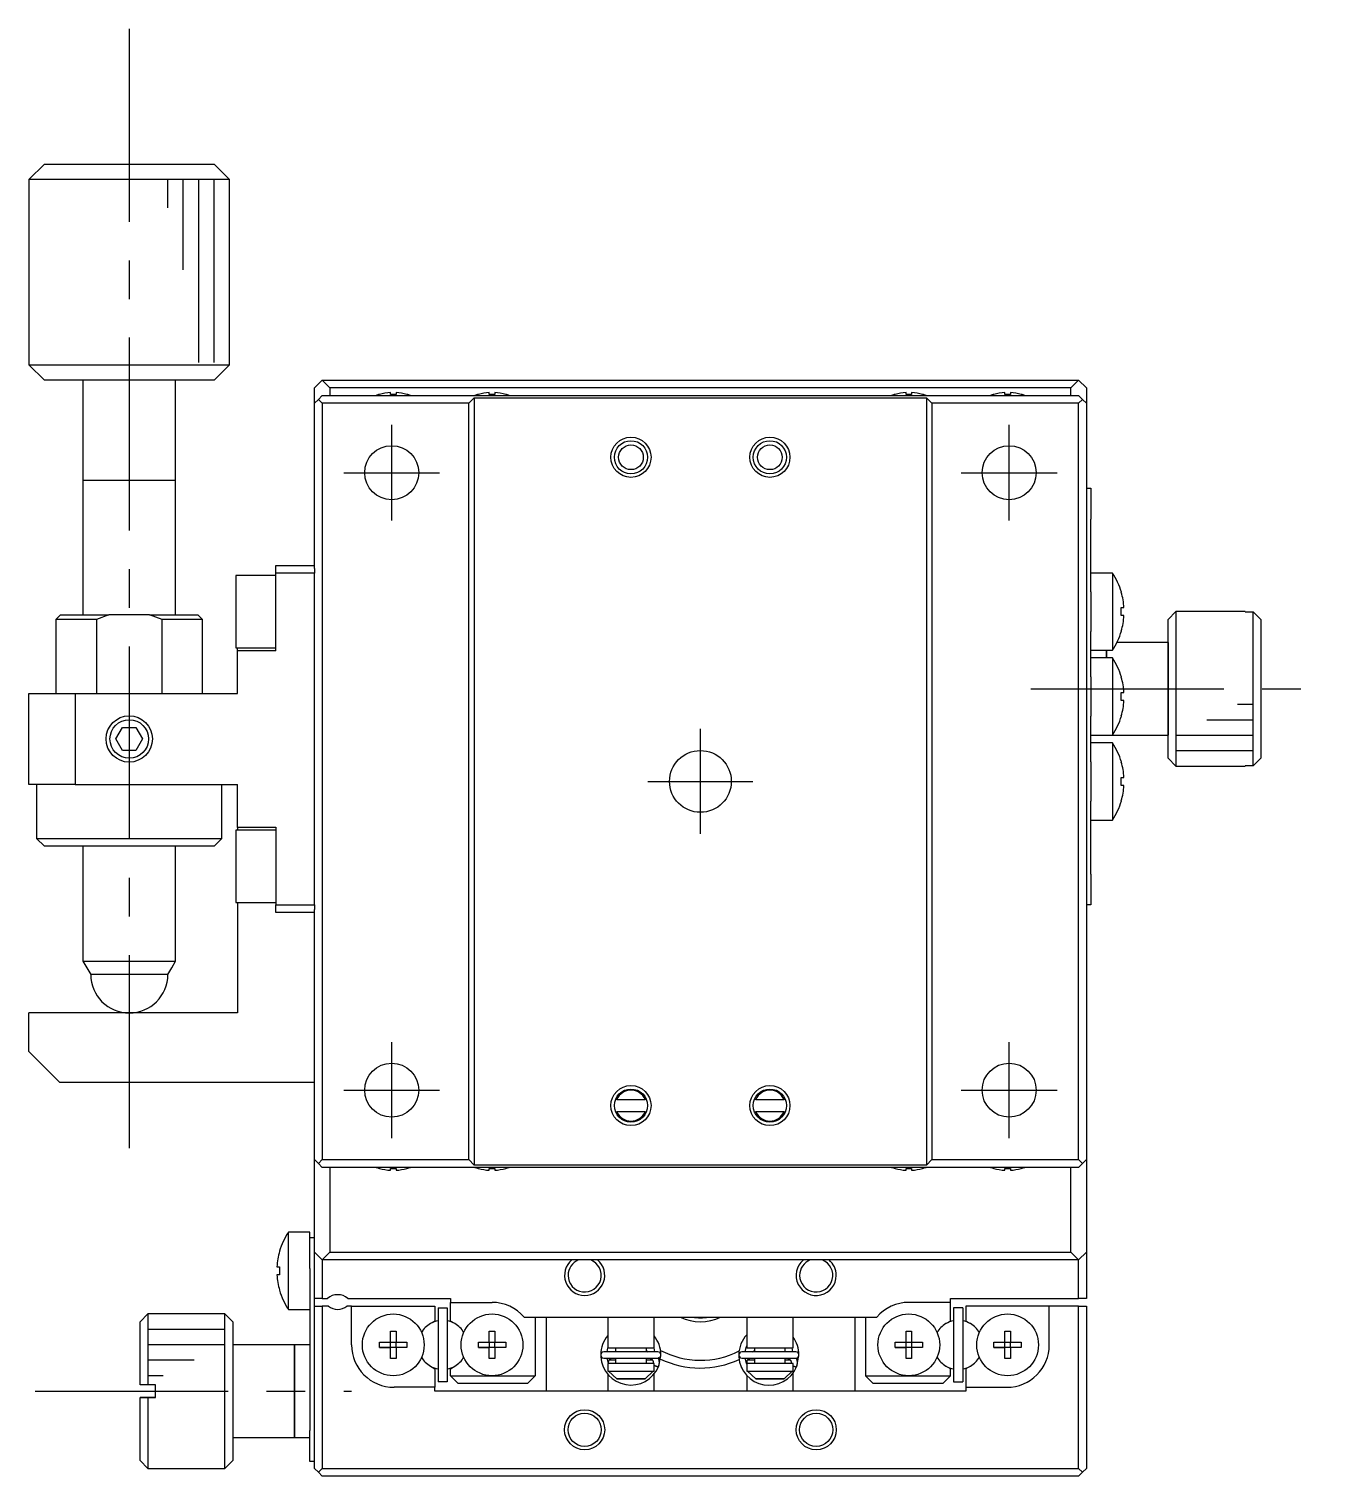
# Model space of a CAD drawing. Extents: x -300 to 278, y 128 to 594.
# Drawn here: x 193.9 to 277.8, y 325.3 to 419 of the extents above; entities that cross this region are included whole.
import ezdxf

# ---------------------------------------------------------------- set-up
doc = ezdxf.new("R2010")
doc.units = 0
doc.header["$LTSCALE"] = 10
doc.linetypes.add('CENTER', pattern=[2, 1.25, -0.25, 0.25, -0.25])
doc.layers.get('0').update_dxf_attribs({"linetype": 'CONTINUOUS'})
doc.layers.add('CENTER', color=1, linetype='CENTER')

msp = doc.modelspace()

# ---------------------------------------------------------------- linework, layer by layer
at = {"color": 7, "linetype": 'CONTINUOUS'}
for p, q in [((194.874906, 410.271178), (193.874906, 409.271178)), ((194.874906, 410.271178), (205.874906, 410.271178)), ((206.874906, 409.271178), (205.874906, 410.271178)), ((206.874906, 409.271178), (193.874906, 409.271178)), ((193.874906, 409.271178), (193.874906, 397.271178)), ((206.874906, 397.271178), (206.874906, 409.271178)), ((193.874906, 397.271178), (193.875172, 397.271178)), ((193.874906, 397.271178), (194.874906, 396.271178)), ((193.875172, 397.271178), (206.874906, 397.271178)), ((205.874906, 396.271178), (206.874906, 397.271178)), ((205.874906, 396.271178), (194.875131, 396.271178)), ((197.374906, 396.271178), (197.374906, 389.771178)), ((203.374906, 389.771178), (203.374906, 396.271178)), ((212.874906, 396.271178), (212.374906, 395.771178)), ((212.374906, 394.771178), (212.374906, 395.771178)), ((213.374906, 395.771178), (212.874906, 396.271178)), ((212.874906, 396.271178), (261.874906, 396.271178)), ((261.374906, 395.771178), (213.374906, 395.771178)), ((213.374906, 395.771178), (213.374906, 395.271178)), ((261.874906, 396.271178), (261.374906, 395.771178)), ((261.374906, 395.271178), (261.374906, 395.771178)), ((262.374906, 395.771178), (261.874906, 396.271178)), ((262.374906, 395.771178), (262.374906, 394.771178)), ((212.624906, 395.021178), (212.374906, 394.771178)), ((212.374906, 384.071178), (212.374906, 394.771178)), ((212.874906, 395.271178), (212.624906, 395.021178)), ((212.624906, 395.021178), (212.874906, 394.771178)), ((212.874906, 395.271178), (261.874906, 395.271178)), ((212.874906, 394.771178), (212.874906, 345.771178)), ((222.374906, 394.771178), (212.874906, 394.771178)), ((216.588544, 395.340699), (216.58629, 395.345322)), ((217.294906, 395.340699), (217.294906, 395.461037)), ((217.654906, 395.340699), (217.294906, 395.340699)), ((217.654906, 395.461037), (217.654906, 395.340699)), ((218.363522, 395.345322), (218.361267, 395.340699)), ((222.374906, 394.771178), (222.724906, 395.121178)), ((222.374906, 345.771178), (222.374906, 394.771178)), ((222.724906, 395.121178), (252.024906, 395.121178)), ((222.724906, 395.121178), (222.724906, 345.421178)), ((222.988544, 395.340699), (222.98629, 395.345322)), ((223.694906, 395.340699), (223.694906, 395.461037)), ((224.054906, 395.340699), (223.694906, 395.340699)), ((224.054906, 395.461037), (224.054906, 395.340699)), ((224.763522, 395.345322), (224.761267, 395.340699)), ((249.988544, 395.340699), (249.98629, 395.345322)), ((250.694906, 395.340699), (250.694906, 395.461037)), ((251.054906, 395.340699), (250.694906, 395.340699)), ((251.054906, 395.461037), (251.054906, 395.340699)), ((251.763522, 395.345322), (251.761267, 395.340699)), ((252.024906, 395.121178), (252.374906, 394.771178)), ((252.024906, 395.121178), (252.024906, 345.421178)), ((261.874906, 394.771178), (252.374906, 394.771178)), ((252.374906, 394.771178), (252.374906, 345.771178)), ((256.388544, 395.340699), (256.38629, 395.345322)), ((257.094906, 395.340699), (257.094906, 395.461037)), ((257.454906, 395.340699), (257.094906, 395.340699)), ((257.454906, 395.461037), (257.454906, 395.340699)), ((258.163522, 395.345322), (258.161267, 395.340699)), ((262.124906, 395.021178), (261.874906, 395.271178)), ((261.874906, 394.771178), (262.124906, 395.021178)), ((261.874906, 345.771178), (261.874906, 394.771178)), ((262.374906, 394.771178), (262.124906, 395.021178)), ((262.374906, 394.771178), (262.374906, 345.771178)), ((203.374911, 389.771178), (197.374901, 389.771178)), ((197.374906, 389.776178), (197.374906, 389.771178)), ((197.374906, 389.771178), (197.374906, 389.766178)), ((197.374906, 389.771178), (197.374906, 381.071197)), ((203.374906, 389.771178), (203.374906, 389.776178)), ((203.374906, 389.766178), (203.374906, 389.771178)), ((203.374906, 381.071197), (203.374906, 389.771178)), ((262.374906, 389.271178), (262.674906, 389.271178)), ((262.674906, 389.271178), (262.674906, 387.271178)), ((262.674906, 382.546913), (262.674906, 387.271178)), ((207.274906, 383.621178), (207.274906, 378.921178)), ((209.874906, 383.621178), (207.274906, 383.621178)), ((209.874906, 384.271178), (212.374906, 384.271178)), ((209.874906, 383.771178), (209.874906, 384.271178)), ((209.874906, 378.72365), (209.874906, 383.771178)), ((212.374906, 383.771178), (209.874906, 383.771178)), ((212.374906, 384.071178), (212.374906, 383.771178)), ((212.374906, 362.271178), (212.374906, 383.771178)), ((264.066563, 383.771178), (262.674906, 383.771178)), ((264.066563, 383.771178), (264.066563, 381.271178)), ((262.674906, 382.546913), (262.674906, 381.271178)), ((264.637486, 382.529767), (264.644342, 382.533111)), ((195.924906, 381.071178), (195.624906, 380.771178)), ((198.253585, 380.771178), (195.624906, 380.771178)), ((195.624906, 380.771178), (195.624906, 375.971178)), ((195.924906, 381.071178), (199.055815, 381.071178)), ((195.924906, 381.071178), (197.374906, 381.071178)), ((199.055815, 381.071178), (198.253585, 380.771178)), ((198.253585, 380.771178), (198.253585, 375.971178)), ((201.693996, 381.071178), (199.055815, 381.071178)), ((201.693996, 381.071178), (204.824906, 381.071178)), ((202.496226, 380.771178), (201.693996, 381.071178)), ((205.124906, 380.771178), (202.496226, 380.771178)), ((202.496226, 375.971178), (202.496226, 380.771178)), ((203.374906, 381.071178), (204.824906, 381.071178)), ((205.124906, 380.771178), (204.824906, 381.071178)), ((205.124906, 375.971178), (205.124906, 380.771178)), ((262.674906, 381.271178), (262.674906, 379.995443)), ((264.066563, 381.271178), (264.066563, 378.771178)), ((264.637486, 381.531178), (264.809858, 381.531178)), ((264.637486, 381.011178), (264.637486, 381.531178)), ((264.809858, 381.011178), (264.637486, 381.011178)), ((268.174906, 381.271178), (267.674906, 380.771178)), ((267.674906, 379.271178), (267.674906, 380.771178)), ((267.674906, 371.771178), (267.674906, 380.771178)), ((268.174906, 381.271178), (268.174906, 371.271178)), ((272.674906, 381.271178), (268.174906, 381.271178)), ((272.674906, 381.271178), (272.674906, 381.255152)), ((272.674906, 381.255152), (273.174906, 381.255152)), ((273.174906, 371.287203), (273.174906, 381.255152)), ((273.174906, 381.255152), (273.674906, 380.753365)), ((273.674906, 380.753365), (273.674906, 371.788991)), ((262.674906, 377.046913), (262.674906, 379.995443)), ((264.644342, 380.009245), (264.637486, 380.012588)), ((207.274906, 378.921178), (209.874906, 378.921178)), ((207.374906, 378.753022), (207.374906, 378.921178)), ((207.374906, 378.753022), (209.874906, 378.753022)), ((207.374906, 378.72365), (207.374906, 378.753022)), ((262.674906, 378.771178), (264.066563, 378.771178)), ((263.674906, 378.271178), (263.674906, 378.771178)), ((263.674906, 378.771178), (263.674906, 378.271178)), ((267.674906, 379.271178), (264.356035, 379.271178)), ((267.674906, 373.271178), (267.674906, 379.271178)), ((267.674906, 379.271178), (267.674906, 373.271178)), ((207.374906, 375.971178), (207.374906, 378.72365)), ((209.874906, 378.72365), (207.374906, 378.72365)), ((264.066563, 378.271178), (262.674906, 378.271178)), ((264.066563, 378.271178), (264.066563, 375.771178)), ((262.674906, 377.046913), (262.674906, 375.771178)), ((264.637487, 377.029767), (264.644342, 377.033111)), ((193.874906, 370.071178), (193.874906, 375.971178)), ((193.874906, 375.971178), (196.874906, 375.971178)), ((196.874906, 375.971178), (196.874906, 370.071178)), ((196.874906, 375.971178), (207.374906, 375.971178)), ((264.637487, 376.031178), (264.809858, 376.031178)), ((264.637487, 375.511178), (264.637487, 376.031178)), ((262.674906, 375.771178), (262.674906, 374.495443)), ((264.066563, 375.771178), (264.066563, 373.271178)), ((264.809858, 375.511178), (264.637487, 375.511178)), ((262.674906, 371.546913), (262.674906, 374.495443)), ((264.644342, 374.509245), (264.637487, 374.512588)), ((199.50888, 373.021178), (199.941893, 373.771178)), ((199.941893, 373.771178), (200.807918, 373.771178)), ((200.807918, 373.771178), (201.240931, 373.021178)), ((262.674906, 373.271178), (264.066563, 373.271178)), ((264.066563, 373.271178), (267.674906, 373.271178)), ((267.674906, 371.771178), (267.674906, 373.271178)), ((199.941893, 372.271178), (199.50888, 373.021178)), ((200.807918, 372.271178), (199.941893, 372.271178)), ((201.240931, 373.021178), (200.807918, 372.271178)), ((264.066563, 372.771178), (262.674906, 372.771178)), ((264.066563, 372.771178), (264.066563, 370.271178)), ((262.674906, 371.546913), (262.674906, 370.271178)), ((264.637487, 371.529767), (264.644342, 371.533111)), ((267.674906, 371.771178), (268.174906, 371.271178)), ((268.174906, 371.271178), (272.674906, 371.271178)), ((272.674906, 371.287203), (272.674906, 371.271178)), ((273.174906, 371.287203), (272.674906, 371.287203)), ((273.674906, 371.788991), (273.174906, 371.287203)), ((264.637487, 370.531178), (264.809858, 370.531178)), ((264.637487, 370.011178), (264.637487, 370.531178)), ((196.874906, 370.071178), (193.874906, 370.071178)), ((194.374906, 370.071178), (194.374906, 366.571178)), ((196.874906, 370.071178), (207.374906, 370.071178)), ((206.374906, 366.571178), (206.374906, 370.071178)), ((207.374906, 367.318706), (207.374906, 370.071178)), ((262.674906, 370.271178), (262.674906, 368.995443)), ((264.066563, 370.271178), (264.066563, 367.771178)), ((264.809858, 370.011178), (264.637487, 370.011178)), ((262.674906, 364.271178), (262.674906, 368.995443)), ((264.644342, 369.009245), (264.637487, 369.012588)), ((262.674906, 367.771178), (264.066563, 367.771178)), ((194.374906, 366.571178), (206.374906, 366.571178)), ((194.374906, 366.571178), (194.874906, 366.071178)), ((205.874906, 366.071178), (206.374906, 366.571178)), ((207.274906, 367.121178), (207.274906, 362.421178)), ((209.874906, 367.121178), (207.274906, 367.121178)), ((207.374906, 367.318706), (209.874906, 367.318706)), ((207.374906, 367.289333), (207.374906, 367.318706)), ((209.874906, 367.289333), (207.374906, 367.289333)), ((207.374906, 367.289333), (207.374906, 367.121178)), ((209.874906, 367.318706), (209.874906, 362.271178)), ((205.874906, 366.071178), (194.874906, 366.071178)), ((197.374906, 366.071158), (197.374906, 358.637203)), ((203.374906, 358.637203), (203.374906, 366.071158)), ((262.674906, 364.271178), (262.674906, 362.271178)), ((207.274906, 362.421178), (209.874906, 362.421178)), ((207.374906, 362.421178), (207.374906, 355.271178)), ((209.874906, 362.271178), (212.374906, 362.271178)), ((209.874906, 361.771178), (209.874906, 362.271178)), ((212.374906, 362.271178), (212.374906, 361.971178)), ((212.374906, 345.771178), (212.374906, 361.971178)), ((262.674906, 362.271178), (262.374906, 362.271178)), ((212.374906, 361.771178), (209.874906, 361.771178)), ((197.374906, 358.637203), (197.624906, 358.20419)), ((197.375029, 358.637203), (203.374906, 358.637203)), ((197.624906, 358.20419), (197.874906, 357.771178)), ((202.874906, 357.771178), (203.124906, 358.20419)), ((203.124906, 358.20419), (203.374906, 358.637203)), ((202.874906, 357.771178), (197.875008, 357.771178)), ((207.374906, 355.271178), (193.874906, 355.271178)), ((193.874906, 352.771178), (193.874906, 355.271178)), ((193.874906, 352.771178), (195.874906, 350.771178)), ((212.374906, 350.771178), (195.874906, 350.771178)), ((231.958391, 349.671178), (231.876517, 349.671178)), ((231.876517, 348.871178), (231.958391, 348.871178)), ((231.958391, 349.671178), (233.791421, 349.671178)), ((233.791421, 348.871178), (231.958391, 348.871178)), ((233.873295, 349.671178), (233.791421, 349.671178)), ((233.791421, 348.871178), (233.873295, 348.871178)), ((240.958391, 349.671178), (240.876517, 349.671178)), ((240.876517, 348.871178), (240.958391, 348.871178)), ((240.958391, 349.671178), (242.791421, 349.671178)), ((242.791421, 348.871178), (240.958391, 348.871178)), ((242.873295, 349.671178), (242.791421, 349.671178)), ((242.791421, 348.871178), (242.873295, 348.871178)), ((212.374906, 339.771178), (212.374906, 345.771178)), ((212.374906, 345.771178), (212.624906, 345.521178)), ((212.874906, 345.771178), (212.624906, 345.521178)), ((212.624906, 345.521178), (212.874906, 345.271178)), ((212.874906, 345.771178), (222.374906, 345.771178)), ((261.874906, 345.271178), (212.874906, 345.271178)), ((213.374906, 345.271178), (213.374906, 339.771178)), ((216.58629, 345.197034), (216.588544, 345.201656)), ((217.294906, 345.201656), (217.654906, 345.201656)), ((217.294906, 345.081319), (217.294906, 345.201656)), ((217.654906, 345.201656), (217.654906, 345.081319)), ((218.361267, 345.201656), (218.363522, 345.197034)), ((222.724906, 345.421178), (222.374906, 345.771178)), ((252.024906, 345.421178), (222.724906, 345.421178)), ((222.98629, 345.197034), (222.988544, 345.201656)), ((223.694906, 345.201656), (224.054906, 345.201656)), ((223.694906, 345.081319), (223.694906, 345.201656)), ((224.054906, 345.201656), (224.054906, 345.081319)), ((224.761267, 345.201656), (224.763522, 345.197034)), ((249.98629, 345.197034), (249.988544, 345.201656)), ((250.694906, 345.201656), (251.054906, 345.201656)), ((250.694906, 345.081319), (250.694906, 345.201656)), ((251.054906, 345.201656), (251.054906, 345.081319)), ((251.761267, 345.201656), (251.763522, 345.197034)), ((252.374906, 345.771178), (252.024906, 345.421178)), ((252.374906, 345.771178), (261.874906, 345.771178)), ((256.38629, 345.197034), (256.388544, 345.201656)), ((257.094906, 345.201656), (257.454906, 345.201656)), ((257.094906, 345.081319), (257.094906, 345.201656)), ((257.454906, 345.201656), (257.454906, 345.081319)), ((258.161267, 345.201656), (258.163522, 345.197034)), ((261.374906, 339.771178), (261.374906, 345.271178)), ((262.124906, 345.521178), (261.874906, 345.771178)), ((261.874906, 345.271178), (262.124906, 345.521178)), ((262.124906, 345.521178), (262.374906, 345.771178)), ((262.374906, 345.771178), (262.374906, 339.771178)), ((210.683248, 336.071178), (210.683248, 341.071178)), ((212.074906, 341.071178), (210.683248, 341.071178)), ((212.074906, 340.721178), (212.074906, 341.071178)), ((212.074906, 340.721178), (212.374906, 340.721178)), ((212.074906, 338.721178), (212.074906, 340.721178)), ((210.10547, 339.833111), (210.112325, 339.829767)), ((212.374906, 336.771178), (212.374906, 339.771178)), ((212.374906, 339.771178), (212.874906, 339.271178)), ((212.874906, 339.271178), (213.374906, 339.771178)), ((213.374906, 339.771178), (261.374906, 339.771178)), ((261.374906, 339.771178), (261.874906, 339.271178)), ((261.874906, 339.271178), (262.374906, 339.771178)), ((262.374906, 339.771178), (262.374906, 336.771178)), ((209.939953, 338.831178), (210.112325, 338.831178)), ((210.112325, 338.831178), (210.112325, 338.311178)), ((212.074906, 338.721178), (212.074906, 328.221178)), ((212.874906, 339.271178), (212.874906, 336.771178)), ((261.874906, 339.271178), (212.874906, 339.271178)), ((261.874906, 336.771178), (261.874906, 339.271178)), ((210.112325, 338.311178), (209.939953, 338.311178)), ((210.112325, 337.312588), (210.10547, 337.309245)), ((212.374906, 336.271178), (212.374906, 336.771178)), ((212.874906, 336.771178), (212.374906, 336.771178)), ((212.874906, 336.771178), (213.213468, 336.771178)), ((214.536344, 336.771178), (221.174906, 336.771178)), ((221.174906, 336.771178), (221.174906, 336.521178)), ((253.574906, 336.521178), (253.574906, 336.771178)), ((253.574906, 336.771178), (261.874906, 336.771178)), ((262.374906, 336.771178), (261.874906, 336.771178)), ((201.574906, 335.771178), (201.074906, 335.271178)), ((201.574906, 335.771178), (201.574906, 331.171178)), ((206.574906, 335.771178), (201.574906, 335.771178)), ((206.574906, 325.771178), (206.574906, 335.771178)), ((207.074906, 335.271178), (206.574906, 335.771178)), ((210.683248, 336.071178), (212.074906, 336.071178)), ((212.374906, 325.771178), (212.374906, 336.271178)), ((212.374906, 336.271178), (212.874906, 336.271178)), ((212.874906, 336.271178), (212.874906, 325.771178)), ((213.274906, 336.271178), (212.874906, 336.271178)), ((214.774906, 336.271178), (214.474906, 336.271178)), ((214.774906, 333.771178), (214.774906, 336.271178)), ((214.774906, 336.271178), (220.174906, 336.271178)), ((220.174906, 336.271178), (220.174906, 335.31559)), ((220.374906, 336.171178), (220.374906, 331.371178)), ((220.374906, 336.171178), (220.974906, 336.171178)), ((220.974906, 336.171178), (220.974906, 331.371178)), ((221.174906, 336.521178), (223.874906, 336.521178)), ((221.174906, 335.31559), (221.174906, 336.521178)), ((253.574906, 336.521178), (250.874906, 336.521178)), ((253.574906, 335.31559), (253.574906, 336.521178)), ((253.774906, 336.171178), (253.774906, 331.371178)), ((254.374906, 336.171178), (253.774906, 336.171178)), ((254.374906, 336.171178), (254.374906, 331.371178)), ((254.574906, 336.271178), (254.574906, 335.31559)), ((259.974906, 336.271178), (254.574906, 336.271178)), ((259.974906, 333.771178), (259.974906, 336.271178)), ((261.874906, 336.271178), (259.974906, 336.271178)), ((261.874906, 325.771178), (261.874906, 336.271178)), ((261.874906, 336.271178), (262.374906, 336.271178)), ((262.374906, 336.271178), (262.374906, 325.771178)), ((201.074906, 331.171178), (201.074906, 335.271178)), ((207.074906, 335.271178), (207.074906, 326.271178)), ((220.174906, 335.31559), (219.881156, 335.145993)), ((221.468656, 335.145993), (221.174906, 335.31559)), ((225.953968, 335.571178), (248.795844, 335.571178)), ((226.674906, 335.571178), (226.674906, 331.771178)), ((227.374904, 335.571178), (227.374904, 330.771178)), ((231.374906, 335.571178), (231.374906, 333.571178)), ((234.374906, 333.571178), (234.374906, 335.571178)), ((240.374906, 335.571178), (240.374906, 333.571178)), ((243.374906, 333.571178), (243.374906, 335.571178)), ((247.374906, 335.571178), (247.374906, 330.771178)), ((248.074906, 335.571178), (248.074906, 331.771178)), ((253.281156, 335.145993), (253.574906, 335.31559)), ((254.574906, 335.31559), (254.868656, 335.145993)), ((211.074906, 333.771178), (207.074906, 333.771178)), ((211.074906, 333.771178), (211.074906, 327.771178)), ((211.074906, 327.771178), (211.074906, 333.771178)), ((212.074906, 333.771178), (211.074906, 333.771178)), ((216.588544, 333.951178), (217.294906, 333.951178)), ((216.588544, 333.591178), (216.588544, 333.951178)), ((217.294906, 334.657539), (217.654906, 334.657539)), ((217.294906, 333.951178), (217.294906, 334.657539)), ((217.305278, 333.940806), (217.294906, 333.951178)), ((217.305278, 333.940806), (217.644534, 333.940806)), ((217.305278, 333.60155), (217.305278, 333.940806)), ((217.644534, 333.940806), (217.654906, 333.951178)), ((217.644534, 333.940806), (217.644534, 333.60155)), ((217.654906, 334.657539), (217.654906, 333.951178)), ((217.654906, 333.951178), (218.361267, 333.951178)), ((218.361267, 333.951178), (218.361267, 333.591178)), ((222.988544, 333.951178), (223.694906, 333.951178)), ((222.988544, 333.591178), (222.988544, 333.951178)), ((223.694906, 334.657539), (224.054906, 334.657539)), ((223.694906, 333.951178), (223.694906, 334.657539)), ((223.705278, 333.940806), (223.694906, 333.951178)), ((223.705278, 333.940806), (224.044534, 333.940806)), ((223.705278, 333.60155), (223.705278, 333.940806)), ((224.044534, 333.940806), (224.054906, 333.951178)), ((224.044534, 333.940806), (224.044534, 333.60155)), ((224.054906, 334.657539), (224.054906, 333.951178)), ((224.054906, 333.951178), (224.761267, 333.951178)), ((224.761267, 333.951178), (224.761267, 333.591178)), ((249.988544, 333.951178), (250.694906, 333.951178)), ((249.988544, 333.591178), (249.988544, 333.951178)), ((250.694906, 334.657539), (251.054906, 334.657539)), ((250.694906, 333.951178), (250.694906, 334.657539)), ((250.705278, 333.940806), (250.694906, 333.951178)), ((250.705278, 333.940806), (251.044534, 333.940806)), ((250.705278, 333.60155), (250.705278, 333.940806)), ((251.044534, 333.940806), (251.054906, 333.951178)), ((251.044534, 333.940806), (251.044534, 333.60155)), ((251.054906, 334.657539), (251.054906, 333.951178)), ((251.054906, 333.951178), (251.761267, 333.951178)), ((251.761267, 333.951178), (251.761267, 333.591178)), ((256.388544, 333.951178), (257.094906, 333.951178)), ((256.388544, 333.591178), (256.388544, 333.951178)), ((257.094906, 334.657539), (257.454906, 334.657539)), ((257.094906, 333.951178), (257.094906, 334.657539)), ((257.105278, 333.940806), (257.094906, 333.951178)), ((257.105278, 333.940806), (257.444534, 333.940806)), ((257.105278, 333.60155), (257.105278, 333.940806)), ((257.444534, 333.940806), (257.454906, 333.951178)), ((257.444534, 333.940806), (257.444534, 333.60155)), ((257.454906, 334.657539), (257.454906, 333.951178)), ((257.454906, 333.951178), (258.161267, 333.951178)), ((258.161267, 333.951178), (258.161267, 333.591178)), ((217.294906, 333.591178), (216.588544, 333.591178)), ((216.588544, 333.591178), (217.294906, 333.591178)), ((217.305278, 333.60155), (217.294906, 333.591178)), ((217.294906, 332.884816), (217.294906, 333.591178)), ((217.654906, 332.884816), (217.294906, 332.884816)), ((217.644534, 333.60155), (217.305278, 333.60155)), ((217.644534, 333.60155), (217.654906, 333.591178)), ((217.654906, 333.591178), (217.654906, 332.884816)), ((218.361267, 333.591178), (217.654906, 333.591178)), ((218.361267, 333.591178), (217.654906, 333.591178)), ((223.694906, 333.591178), (222.988544, 333.591178)), ((222.988544, 333.591178), (223.694906, 333.591178)), ((223.705278, 333.60155), (223.694906, 333.591178)), ((223.694906, 332.884816), (223.694906, 333.591178)), ((224.054906, 332.884816), (223.694906, 332.884816)), ((224.044534, 333.60155), (223.705278, 333.60155)), ((224.044534, 333.60155), (224.054906, 333.591178)), ((224.054906, 333.591178), (224.054906, 332.884816)), ((224.761267, 333.591178), (224.054906, 333.591178)), ((224.761267, 333.591178), (224.054906, 333.591178)), ((230.918086, 333.097088), (230.921713, 332.996464)), ((234.616859, 333.319027), (231.116859, 333.319027)), ((231.116859, 332.919027), (234.616859, 332.919027)), ((231.416306, 332.570998), (231.32886, 332.919026)), ((231.329178, 333.31903), (231.383484, 333.571291)), ((231.374906, 333.571178), (234.374906, 333.571178)), ((231.374906, 333.571178), (231.874906, 333.571178)), ((231.480962, 332.804123), (231.490403, 332.815552)), ((231.490403, 332.815552), (231.500401, 332.826494)), ((231.500401, 332.826494), (231.510928, 332.836922)), ((231.510928, 332.836922), (231.521957, 332.846812)), ((231.521957, 332.846812), (231.533459, 332.856141)), ((231.533459, 332.856141), (231.545406, 332.864889)), ((231.545406, 332.864889), (231.557765, 332.873036)), ((231.557765, 332.873036), (231.570508, 332.880564)), ((231.570508, 332.880564), (231.583601, 332.887456)), ((231.583601, 332.887456), (231.597013, 332.893698)), ((231.597013, 332.893698), (231.610711, 332.899277)), ((231.610711, 332.899277), (231.624661, 332.90418)), ((231.624661, 332.90418), (231.638831, 332.908398)), ((231.638831, 332.908398), (231.653186, 332.911921)), ((231.653186, 332.911921), (231.667693, 332.914743)), ((231.667693, 332.914743), (231.682318, 332.916858)), ((231.682318, 332.916858), (231.697025, 332.918261)), ((231.697025, 332.918261), (231.71178, 332.918951)), ((231.71178, 332.918951), (231.71847, 332.919027)), ((231.874906, 333.571178), (233.874906, 333.571178)), ((231.874906, 333.571178), (233.874906, 333.571178)), ((231.874906, 333.571178), (231.874906, 333.319027)), ((231.874906, 332.919027), (231.874906, 332.571178)), ((233.874906, 333.571178), (234.374906, 333.571178)), ((233.874906, 333.319027), (233.874906, 333.571178)), ((233.874906, 332.571178), (233.874906, 332.919027)), ((234.015248, 332.919027), (234.029238, 332.918699)), ((234.029238, 332.918699), (234.043969, 332.917657)), ((234.043969, 332.917657), (234.058631, 332.915903)), ((234.058631, 332.915903), (234.073189, 332.913441)), ((234.073189, 332.913441), (234.087609, 332.910277)), ((234.087609, 332.910277), (234.101858, 332.906417)), ((234.101858, 332.906417), (234.115901, 332.90187)), ((234.115901, 332.90187), (234.129705, 332.896647)), ((234.129705, 332.896647), (234.143239, 332.890757)), ((234.143239, 332.890757), (234.156469, 332.884215)), ((234.156469, 332.884215), (234.169363, 332.877034)), ((234.169363, 332.877034), (234.181891, 332.869231)), ((234.181891, 332.869231), (234.194022, 332.860821)), ((234.194022, 332.860821), (234.205726, 332.851825)), ((234.205726, 332.851825), (234.216974, 332.842261)), ((234.216974, 332.842261), (234.227737, 332.832152)), ((234.227737, 332.832152), (234.237988, 332.821519)), ((234.237988, 332.821519), (234.2477, 332.810389)), ((234.350092, 333.571312), (234.404841, 333.319054)), ((234.648698, 332.919709), (234.647861, 332.921467)), ((234.662714, 332.888119), (234.648698, 332.919709)), ((234.675134, 332.855882), (234.662714, 332.888119)), ((234.685926, 332.823076), (234.675134, 332.855882)), ((234.67994, 332.404009), (234.81554, 333.091704)), ((234.695064, 332.789783), (234.685926, 332.823076)), ((239.860043, 333.086349), (239.86367, 332.985724)), ((243.558817, 333.308288), (240.058817, 333.308288)), ((240.058817, 332.908288), (243.558817, 332.908288)), ((240.35602, 332.566232), (240.270818, 332.908286)), ((240.271136, 333.308291), (240.339369, 333.604114)), ((240.339369, 333.604114), (240.374771, 333.698999)), ((240.374906, 333.571178), (243.374906, 333.571178)), ((240.374906, 333.571178), (240.874906, 333.571178)), ((240.432361, 332.804813), (240.442358, 332.815755)), ((240.442358, 332.815755), (240.452885, 332.826183)), ((240.452885, 332.826183), (240.463914, 332.836073)), ((240.463914, 332.836073), (240.475417, 332.845402)), ((240.475417, 332.845402), (240.487363, 332.85415)), ((240.487363, 332.85415), (240.499723, 332.862297)), ((240.499723, 332.862297), (240.512465, 332.869825)), ((240.512465, 332.869825), (240.525558, 332.876717)), ((240.525558, 332.876717), (240.53897, 332.882959)), ((240.53897, 332.882959), (240.552668, 332.888538)), ((240.552668, 332.888538), (240.566619, 332.893441)), ((240.566619, 332.893441), (240.580788, 332.897659)), ((240.580788, 332.897659), (240.595144, 332.901182)), ((240.595144, 332.901182), (240.609651, 332.904004)), ((240.609651, 332.904004), (240.624275, 332.906119)), ((240.624275, 332.906119), (240.638982, 332.907522)), ((240.638982, 332.907522), (240.653738, 332.908211)), ((240.653738, 332.908211), (240.660428, 332.908288)), ((240.874906, 333.571178), (242.874906, 333.571178)), ((240.874906, 333.571178), (242.874906, 333.571178)), ((240.874906, 333.571178), (240.874906, 333.308288)), ((240.874906, 332.908288), (240.874906, 332.571178)), ((242.874906, 333.571178), (243.374906, 333.571178)), ((242.874906, 333.308288), (242.874906, 333.571178)), ((242.874906, 332.571178), (242.874906, 332.908288)), ((242.957206, 332.908288), (242.971195, 332.90796)), ((242.971195, 332.90796), (242.985926, 332.906918)), ((242.985926, 332.906918), (243.000588, 332.905164)), ((243.000588, 332.905164), (243.015147, 332.902702)), ((243.015147, 332.902702), (243.029567, 332.899538)), ((243.029567, 332.899538), (243.043815, 332.895678)), ((243.043815, 332.895678), (243.057858, 332.891131)), ((243.057858, 332.891131), (243.071663, 332.885908)), ((243.071663, 332.885908), (243.085196, 332.880018)), ((243.085196, 332.880018), (243.098426, 332.873476)), ((243.098426, 332.873476), (243.111321, 332.866295)), ((243.111321, 332.866295), (243.123849, 332.858492)), ((243.123849, 332.858492), (243.13598, 332.850082)), ((243.13598, 332.850082), (243.147684, 332.841085)), ((243.147684, 332.841085), (243.158931, 332.831522)), ((243.158931, 332.831522), (243.169694, 332.821412)), ((243.169694, 332.821412), (243.179945, 332.81078)), ((243.288719, 333.57133), (243.346798, 333.308315)), ((243.590655, 332.90897), (243.589819, 332.910728)), ((243.604672, 332.87738), (243.590655, 332.90897)), ((243.617091, 332.845143), (243.604672, 332.87738)), ((243.627883, 332.812337), (243.617091, 332.845143)), ((243.621898, 332.39327), (243.757497, 333.080964)), ((250.694906, 333.591178), (249.988544, 333.591178)), ((249.988544, 333.591178), (250.694906, 333.591178)), ((250.705278, 333.60155), (250.694906, 333.591178)), ((250.694906, 332.884816), (250.694906, 333.591178)), ((251.054906, 332.884816), (250.694906, 332.884816)), ((251.044534, 333.60155), (250.705278, 333.60155)), ((251.044534, 333.60155), (251.054906, 333.591178)), ((251.054906, 333.591178), (251.054906, 332.884816)), ((251.761267, 333.591178), (251.054906, 333.591178)), ((251.761267, 333.591178), (251.054906, 333.591178)), ((257.094906, 333.591178), (256.388544, 333.591178)), ((256.388544, 333.591178), (257.094906, 333.591178)), ((257.105278, 333.60155), (257.094906, 333.591178)), ((257.094906, 332.884816), (257.094906, 333.591178)), ((257.454906, 332.884816), (257.094906, 332.884816)), ((257.444534, 333.60155), (257.105278, 333.60155)), ((257.444534, 333.60155), (257.454906, 333.591178)), ((257.454906, 333.591178), (257.454906, 332.884816)), ((258.161267, 333.591178), (257.454906, 333.591178)), ((258.161267, 333.591178), (257.454906, 333.591178)), ((219.881156, 332.396362), (220.174906, 332.226766)), ((220.174906, 332.226766), (220.174906, 331.021178)), ((221.174906, 332.226766), (221.468656, 332.396362)), ((221.174906, 331.771178), (221.174906, 332.226766)), ((231.054016, 332.40468), (231.074043, 332.352013)), ((231.074894, 332.352454), (231.098481, 332.299543)), ((231.078251, 332.346611), (231.078817, 332.34335)), ((234.374906, 332.571178), (231.374906, 332.571178)), ((231.374906, 332.571178), (231.374906, 332.071178)), ((231.374906, 332.071178), (231.429223, 332.071178)), ((231.418377, 332.625303), (231.41884, 332.640137)), ((231.418672, 332.610468), (231.418377, 332.625303)), ((231.419725, 332.59567), (231.418672, 332.610468)), ((231.41884, 332.640137), (231.420061, 332.654929)), ((231.421531, 332.580949), (231.419725, 332.59567)), ((231.420061, 332.654929), (231.422036, 332.669641)), ((231.423157, 332.571164), (231.421531, 332.580949)), ((231.422036, 332.669641), (231.42476, 332.684234)), ((231.42476, 332.684234), (231.428224, 332.698669)), ((231.428224, 332.698669), (231.432418, 332.712909)), ((231.429223, 332.071178), (234.320589, 332.071178)), ((231.958391, 331.571178), (231.429223, 332.071178)), ((231.432418, 332.712909), (231.437331, 332.726916)), ((231.437331, 332.726916), (231.442947, 332.740654)), ((231.442947, 332.740654), (231.449251, 332.754088)), ((231.449251, 332.754088), (231.456226, 332.767184)), ((231.456226, 332.767184), (231.46385, 332.779909)), ((231.874906, 332.771178), (231.458156, 332.771178)), ((231.46385, 332.779909), (231.472103, 332.792232)), ((231.472103, 332.792232), (231.480962, 332.804123)), ((234.320589, 332.071178), (233.791421, 331.571178)), ((234.275125, 332.771178), (233.874906, 332.771178)), ((234.2477, 332.810389), (234.256847, 332.798786)), ((234.256847, 332.798786), (234.265407, 332.786737)), ((234.265407, 332.786737), (234.273354, 332.774271)), ((234.273354, 332.774271), (234.280669, 332.761417)), ((234.280669, 332.761417), (234.287329, 332.748208)), ((234.287329, 332.748208), (234.293316, 332.734674)), ((234.293316, 332.734674), (234.298613, 332.720851)), ((234.298613, 332.720851), (234.303205, 332.706771)), ((234.303205, 332.706771), (234.307077, 332.692472)), ((234.307077, 332.692472), (234.310219, 332.67799)), ((234.310219, 332.67799), (234.312619, 332.663361)), ((234.311187, 332.574692), (234.310562, 332.571165)), ((234.313316, 332.589382), (234.311187, 332.574692)), ((234.312619, 332.663361), (234.314271, 332.648625)), ((234.314691, 332.604159), (234.313316, 332.589382)), ((234.314271, 332.648625), (234.315168, 332.63382)), ((234.315309, 332.618985), (234.314691, 332.604159)), ((234.315168, 332.63382), (234.315309, 332.618985)), ((234.320589, 332.071178), (234.374906, 332.071178)), ((234.42658, 332.412819), (234.374896, 332.438255)), ((234.374906, 332.071178), (234.374906, 332.571178)), ((234.374906, 332.449347), (234.387315, 332.443006)), ((234.374906, 330.771178), (234.374906, 331.884518)), ((234.387315, 332.443006), (234.40027, 332.436589)), ((234.40027, 332.436589), (234.413692, 332.430136)), ((234.413692, 332.430136), (234.427497, 332.423686)), ((234.654868, 332.343141), (234.42658, 332.412819)), ((234.427497, 332.423686), (234.441599, 332.417279)), ((234.441599, 332.417279), (234.455913, 332.410954)), ((234.455913, 332.410954), (234.47035, 332.404751)), ((234.47035, 332.404751), (234.48482, 332.398708)), ((234.48482, 332.398708), (234.499234, 332.392862)), ((234.499234, 332.392862), (234.513504, 332.387249)), ((234.513504, 332.387249), (234.527541, 332.381904)), ((234.527541, 332.381904), (234.541258, 332.37686)), ((234.541258, 332.37686), (234.554571, 332.372148)), ((234.554571, 332.372148), (234.567398, 332.367798)), ((234.567398, 332.367798), (234.579659, 332.363835)), ((234.579659, 332.363835), (234.591278, 332.360285)), ((234.591278, 332.360285), (234.602185, 332.357169)), ((234.602185, 332.357169), (234.612312, 332.354507)), ((234.612312, 332.354507), (234.621595, 332.352315)), ((234.621595, 332.352315), (234.629979, 332.350607)), ((234.629979, 332.350607), (234.63741, 332.349393)), ((234.63741, 332.349393), (234.643844, 332.34868)), ((234.643844, 332.34868), (234.64924, 332.348473)), ((234.64924, 332.348473), (234.653566, 332.348774)), ((234.653566, 332.348774), (234.655781, 332.349238)), ((234.655781, 332.349238), (234.659675, 332.352013)), ((234.659675, 332.352013), (234.671829, 332.382404)), ((234.671829, 332.382404), (234.683083, 332.415065)), ((234.683083, 332.415065), (234.692688, 332.448237)), ((234.692688, 332.448237), (234.700622, 332.481839)), ((234.702528, 332.756082), (234.695064, 332.789783)), ((234.700622, 332.481839), (234.706866, 332.515786)), ((234.708298, 332.722058), (234.702528, 332.756082)), ((234.706866, 332.515786), (234.711405, 332.549997)), ((234.712361, 332.687792), (234.708298, 332.722058)), ((234.711405, 332.549997), (234.714228, 332.584387)), ((234.714707, 332.653369), (234.712361, 332.687792)), ((234.714228, 332.584387), (234.71533, 332.618872)), ((234.71533, 332.618872), (234.714707, 332.653369)), ((239.995974, 332.393941), (240.016001, 332.341274)), ((240.016852, 332.341715), (240.040438, 332.288804)), ((240.020209, 332.335872), (240.020774, 332.332611)), ((240.374792, 332.518352), (240.35602, 332.566232)), ((240.360334, 332.614564), (240.360798, 332.629398)), ((240.360629, 332.599729), (240.360334, 332.614564)), ((240.361682, 332.584931), (240.360629, 332.599729)), ((240.360798, 332.629398), (240.362019, 332.64419)), ((240.363382, 332.570932), (240.361682, 332.584931)), ((240.362019, 332.64419), (240.363994, 332.658902)), ((240.374827, 332.522302), (240.363382, 332.570932)), ((240.363994, 332.658902), (240.366717, 332.673495)), ((240.366717, 332.673495), (240.370181, 332.68793)), ((240.370181, 332.68793), (240.374375, 332.70217)), ((240.374375, 332.70217), (240.379288, 332.716176)), ((240.374906, 332.703682), (240.374906, 332.571178)), ((243.374906, 332.571178), (240.374906, 332.571178)), ((240.374906, 332.571178), (240.374906, 332.071178)), ((240.374906, 332.071178), (240.429223, 332.071178)), ((240.379288, 332.716176), (240.384905, 332.729914)), ((240.384905, 332.729914), (240.391209, 332.743348)), ((240.391209, 332.743348), (240.398183, 332.756444)), ((240.398183, 332.756444), (240.405807, 332.76917)), ((240.405807, 332.76917), (240.414061, 332.781493)), ((240.874906, 332.771178), (240.40708, 332.771178)), ((240.414061, 332.781493), (240.42292, 332.793383)), ((240.42292, 332.793383), (240.432361, 332.804813)), ((240.429223, 332.071178), (243.320589, 332.071178)), ((240.958391, 331.571178), (240.429223, 332.071178)), ((243.320589, 332.071178), (242.791421, 331.571178)), ((243.210483, 332.771178), (242.874906, 332.771178)), ((243.179945, 332.81078), (243.189657, 332.79965)), ((243.189657, 332.79965), (243.198805, 332.788046)), ((243.198805, 332.788046), (243.207364, 332.775997)), ((243.207364, 332.775997), (243.215312, 332.763531)), ((243.215312, 332.763531), (243.222626, 332.750678)), ((243.222626, 332.750678), (243.229286, 332.737468)), ((243.229286, 332.737468), (243.235274, 332.723935)), ((243.235274, 332.723935), (243.240571, 332.710111)), ((243.240571, 332.710111), (243.245163, 332.696032)), ((243.245163, 332.696032), (243.249035, 332.681733)), ((243.249035, 332.681733), (243.252176, 332.667251)), ((243.252176, 332.667251), (243.254576, 332.652622)), ((243.255273, 332.578643), (243.254286, 332.571165)), ((243.254576, 332.652622), (243.256228, 332.637886)), ((243.256648, 332.59342), (243.255273, 332.578643)), ((243.256228, 332.637886), (243.257126, 332.623081)), ((243.257266, 332.608246), (243.256648, 332.59342)), ((243.257126, 332.623081), (243.257266, 332.608246)), ((243.320589, 332.071178), (243.374906, 332.071178)), ((243.596822, 332.332403), (243.374903, 332.399186)), ((243.374906, 332.071178), (243.374906, 332.571178)), ((243.374906, 332.410449), (243.388846, 332.404182)), ((243.374906, 331.949472), (243.374906, 331.94976)), ((243.374906, 331.948358), (243.374906, 331.948569)), ((243.374906, 330.771178), (243.374906, 331.948314)), ((243.388846, 332.404182), (243.402958, 332.398009)), ((243.402958, 332.398009), (243.417158, 332.391966)), ((243.417158, 332.391966), (243.431362, 332.38609)), ((243.431362, 332.38609), (243.445485, 332.380415)), ((243.445485, 332.380415), (243.459442, 332.374976)), ((243.459442, 332.374976), (243.473151, 332.369804)), ((243.473151, 332.369804), (243.48653, 332.36493)), ((243.48653, 332.36493), (243.4995, 332.360384)), ((243.4995, 332.360384), (243.511982, 332.356192)), ((243.511982, 332.356192), (243.523904, 332.35238)), ((243.523904, 332.35238), (243.535193, 332.34897)), ((243.535193, 332.34897), (243.545783, 332.345983)), ((243.545783, 332.345983), (243.55561, 332.343435)), ((243.55561, 332.343435), (243.564616, 332.341343)), ((243.564616, 332.341343), (243.572748, 332.339719)), ((243.572748, 332.339719), (243.579956, 332.338573)), ((243.579956, 332.338573), (243.586198, 332.337911)), ((243.586198, 332.337911), (243.591438, 332.337737)), ((243.591438, 332.337737), (243.595642, 332.338053)), ((243.595642, 332.338053), (243.597739, 332.338499)), ((243.597739, 332.338499), (243.601633, 332.341274)), ((243.601633, 332.341274), (243.613787, 332.371665)), ((243.613787, 332.371665), (243.62504, 332.404326)), ((243.62504, 332.404326), (243.634646, 332.437498)), ((243.637022, 332.779043), (243.627883, 332.812337)), ((243.634646, 332.437498), (243.64258, 332.471099)), ((243.644485, 332.745343), (243.637022, 332.779043)), ((243.64258, 332.471099), (243.648824, 332.505047)), ((243.650255, 332.711318), (243.644485, 332.745343)), ((243.648824, 332.505047), (243.653362, 332.539258)), ((243.654318, 332.677053), (243.650255, 332.711318)), ((243.653362, 332.539258), (243.656186, 332.573648)), ((243.656664, 332.64263), (243.654318, 332.677053)), ((243.656186, 332.573648), (243.657287, 332.608133)), ((243.657287, 332.608133), (243.656664, 332.64263)), ((253.574906, 332.226766), (253.281156, 332.396362)), ((253.574906, 331.771178), (253.574906, 332.226766)), ((254.868656, 332.396362), (254.574906, 332.226766)), ((254.574906, 332.226766), (254.574906, 331.021178)), ((201.574906, 331.171178), (201.074906, 331.171178)), ((202.074906, 331.171178), (201.574906, 331.171178)), ((202.074906, 330.371178), (202.074906, 331.171178)), ((220.174906, 331.021178), (217.524906, 331.021178)), ((220.174906, 330.771178), (220.174906, 331.021178)), ((220.974906, 331.371178), (220.374906, 331.371178)), ((221.174906, 331.771178), (223.874906, 331.771178)), ((221.674906, 331.271178), (221.174906, 331.771178)), ((226.174906, 331.271178), (221.674906, 331.271178)), ((223.874906, 331.771178), (226.674906, 331.771178)), ((226.674906, 331.771178), (226.174906, 331.271178)), ((231.374906, 331.866239), (231.374906, 331.866136)), ((231.374906, 331.86589), (231.374906, 331.865785)), ((231.374906, 331.865053), (231.374906, 330.771178)), ((233.791421, 331.571178), (231.958391, 331.571178)), ((231.958391, 331.571178), (233.791421, 331.571178)), ((240.374906, 331.788539), (240.374906, 330.771178)), ((242.791421, 331.571178), (240.958391, 331.571178)), ((240.958391, 331.571178), (242.791421, 331.571178)), ((248.074906, 331.771178), (250.874906, 331.771178)), ((248.574906, 331.271178), (248.074906, 331.771178)), ((253.074906, 331.271178), (248.574906, 331.271178)), ((250.874906, 331.771178), (253.574906, 331.771178)), ((253.574906, 331.771178), (253.074906, 331.271178)), ((253.774906, 331.371178), (254.374906, 331.371178)), ((254.574906, 331.021178), (254.574906, 330.771178)), ((254.574906, 331.021178), (257.224906, 331.021178)), ((201.074906, 326.271178), (201.074906, 330.371178)), ((201.074906, 330.371178), (201.574906, 330.371178)), ((201.574906, 330.371178), (201.074906, 330.371178)), ((202.074906, 330.371178), (201.574906, 330.371178)), ((201.574906, 330.371178), (201.574906, 325.771178)), ((201.574906, 330.371178), (202.074906, 330.371178)), ((222.374906, 330.771178), (220.174906, 330.771178)), ((254.574906, 330.771178), (222.374906, 330.771178)), ((212.074906, 326.221178), (212.074906, 328.221178)), ((207.074906, 327.771178), (211.074906, 327.771178)), ((211.074906, 327.771178), (212.074906, 327.771178)), ((201.074906, 326.271178), (201.574906, 325.771178)), ((206.574906, 325.771178), (207.074906, 326.271178)), ((201.574906, 325.771178), (206.574906, 325.771178)), ((212.374906, 326.221178), (212.074906, 326.221178)), ((212.624906, 325.521178), (212.374906, 325.771178)), ((212.874906, 325.771178), (212.624906, 325.521178)), ((212.624906, 325.521178), (212.874906, 325.271178)), ((212.874906, 325.771178), (261.874906, 325.771178)), ((262.124906, 325.521178), (261.874906, 325.771178)), ((262.124906, 325.521178), (261.874906, 325.271178)), ((262.374906, 325.771178), (262.124906, 325.521178)), ((261.874906, 325.271178), (212.874906, 325.271178))]:
    msp.add_line(p, q, dxfattribs=at)
at = {"color": 3, "linetype": 'CONTINUOUS'}
for p, q in [((202.874906, 407.421178), (202.874906, 409.271178)), ((203.874906, 403.421178), (203.874906, 409.271178)), ((204.874906, 397.421178), (204.874906, 409.271178)), ((205.874906, 397.421178), (205.874906, 409.271178)), ((272.174906, 375.271178), (273.174906, 375.271178)), ((270.174906, 374.271178), (273.174906, 374.271178)), ((268.174906, 373.271178), (273.174906, 373.271178)), ((268.174906, 372.271178), (273.174906, 372.271178)), ((206.574906, 334.771178), (201.574906, 334.771178)), ((206.574906, 333.771178), (201.574906, 333.771178)), ((204.574906, 332.771178), (201.574906, 332.771178)), ((202.574906, 331.771178), (201.574906, 331.771178))]:
    msp.add_line(p, q, dxfattribs=at)
at = {"color": 7, "linetype": 'CONTINUOUS'}
for centre, radius in [((217.374906, 390.271178), 1.75), ((232.874906, 391.271178), 1.075), ((232.874906, 391.271178), 0.8), ((241.874906, 391.271178), 1.075), ((241.874906, 391.271178), 0.8), ((257.374906, 390.271178), 1.75), ((200.374906, 373.021178), 1.25), ((237.374906, 370.271178), 2), ((217.374906, 350.271178), 1.75), ((257.374906, 350.271178), 1.75), ((232.874906, 349.271178), 1.075), ((241.874906, 349.271178), 1.075), ((217.474906, 333.771178), 2), ((223.874906, 333.771178), 2), ((250.874906, 333.771178), 2), ((257.274906, 333.771178), 2), ((229.874906, 328.271178), 1.075), ((244.874906, 328.271178), 1.075)]:
    msp.add_circle(centre, radius, dxfattribs=at)
at = {"color": 3, "linetype": 'CONTINUOUS'}
for centre, radius in [((232.874906, 391.271178), 1.3), ((241.874906, 391.271178), 1.3), ((200.374906, 373.021178), 1.5), ((232.874906, 349.271178), 1.3), ((241.874906, 349.271178), 1.3), ((229.874906, 328.271178), 1.3), ((244.874906, 328.271178), 1.3)]:
    msp.add_circle(centre, radius, dxfattribs=at)
at = {"color": 7, "linetype": 'CONTINUOUS'}
for centre, radius, start, end in [((217.474906, 392.271178), 3.2, 106.122533, 110.364135), ((217.474906, 392.271178), 3.194933, 93.229709, 106.106712), ((217.474906, 392.271178), 3.194933, 73.893288, 86.770291), ((217.474906, 392.271178), 3.2, 69.635865, 73.877467), ((223.874906, 392.271178), 3.2, 106.122533, 110.364135), ((223.874906, 392.271178), 3.194933, 93.229709, 106.106712), ((223.874906, 392.271178), 3.194933, 73.893288, 86.770291), ((223.874906, 392.271178), 3.2, 69.635865, 73.877467), ((250.874906, 392.271178), 3.2, 106.122533, 110.364135), ((250.874906, 392.271178), 3.194933, 93.229709, 106.106712), ((250.874906, 392.271178), 3.194933, 73.893288, 86.770291), ((250.874906, 392.271178), 3.2, 69.635865, 73.877467), ((257.274906, 392.271178), 3.2, 106.122533, 110.364135), ((257.274906, 392.271178), 3.194933, 93.229709, 106.106712), ((257.274906, 392.271178), 3.194933, 73.893288, 86.770291), ((257.274906, 392.271178), 3.2, 69.635865, 73.877467), ((260.324906, 381.271178), 4.5, 16.285843, 33.748989), ((260.324906, 381.271178), 4.492483, 3.317816, 16.26943), ((260.324906, 381.271178), 4.492483, 343.73057, 356.682184), ((260.324906, 381.271178), 4.5, 326.251011, 343.714157), ((260.324906, 375.771178), 4.5, 16.285843, 33.748989), ((260.324906, 375.771178), 4.492483, 3.317816, 16.26943), ((260.324906, 375.771178), 4.492483, 343.73057, 356.682184), ((260.324906, 375.771178), 4.5, 326.251011, 343.714157), ((260.324906, 370.271178), 4.5, 16.285843, 33.748989), ((260.324906, 370.271178), 4.492483, 3.317816, 16.26943), ((260.324906, 370.271178), 4.492483, 343.73057, 356.682184), ((260.324906, 370.271178), 4.5, 326.251011, 343.714157), ((200.374906, 357.771178), 2.5, 180, 270), ((200.374906, 357.771178), 2.5, 270, 0), ((232.874906, 349.271178), 1, 23.578179, 156.421822), ((241.874906, 349.271178), 1, 23.578179, 156.421822), ((232.874906, 349.271178), 1, 203.578179, 336.421822), ((241.874906, 349.271178), 1, 203.578179, 336.421822), ((217.474906, 348.271178), 3.2, 249.635865, 253.877467), ((217.474906, 348.271178), 3.194933, 253.893288, 266.770291), ((217.474906, 348.271178), 3.194933, 273.229709, 286.106712), ((217.474906, 348.271178), 3.2, 286.122533, 290.364135), ((223.874906, 348.271178), 3.2, 249.635865, 253.877467), ((223.874906, 348.271178), 3.194933, 253.893288, 266.770291), ((223.874906, 348.271178), 3.194933, 273.229709, 286.106712), ((223.874906, 348.271178), 3.2, 286.122533, 290.364135), ((250.874906, 348.271178), 3.2, 249.635865, 253.877467), ((250.874906, 348.271178), 3.194933, 253.893288, 266.770291), ((250.874906, 348.271178), 3.194933, 273.229709, 286.106712), ((250.874906, 348.271178), 3.2, 286.122533, 290.364135), ((257.274906, 348.271178), 3.2, 249.635865, 253.877467), ((257.274906, 348.271178), 3.194933, 253.893288, 266.770291), ((257.274906, 348.271178), 3.194933, 273.229709, 286.106712), ((257.274906, 348.271178), 3.2, 286.122533, 290.364135), ((214.424906, 338.571178), 4.5, 146.251011, 163.714157), ((214.424906, 338.571178), 4.492483, 163.73057, 176.682184), ((229.874906, 338.271178), 1.075, 111.528904, 180), ((229.874906, 338.271178), 1.075, 180, 68.471096), ((244.874906, 338.271178), 1.075, 111.528904, 180), ((244.874906, 338.271178), 1.075, 180, 68.471096), ((214.424906, 338.571178), 4.492483, 183.317816, 196.26943), ((214.424906, 338.571178), 4.5, 196.285843, 213.748989), ((213.874906, 336.021178), 1, 48.590378, 131.409622), ((213.874906, 337.071178), 1, 233.130102, 306.869898), ((223.874906, 333.771178), 2.75, 40.885193, 90), ((250.874906, 333.771178), 2.75, 90, 139.114807), ((220.789716, 333.656178), 1.75, 134.995594, 148.113496), ((220.674907, 333.771178), 1.5875, 135.000026, 149.566818), ((220.674906, 333.771178), 1.5875, 120, 135), ((220.674907, 333.771178), 1.5875, 100.89309, 120), ((220.674907, 333.771178), 1.5875, 60.000031, 79.106984), ((220.674906, 333.771178), 1.5875, 45, 60), ((220.560096, 333.656178), 1.75, 31.886504, 45.004406), ((220.674907, 333.771178), 1.5875, 30.433263, 45.000026), ((237.374906, 338.271178), 3, 244.158067, 295.841933), ((254.189716, 333.656178), 1.75, 134.995594, 148.113496), ((254.074905, 333.771178), 1.5875, 134.999975, 149.566737), ((254.074906, 333.771178), 1.5875, 120, 135), ((254.074905, 333.771178), 1.5875, 100.893016, 120), ((254.074905, 333.771178), 1.5875, 59.999969, 79.10691), ((254.074906, 333.771178), 1.5875, 45, 60), ((253.960096, 333.656178), 1.75, 31.886504, 45.004406), ((254.074905, 333.771178), 1.5875, 30.433182, 44.999975), ((217.524906, 333.771178), 2.75, 180, 270), ((232.865345, 333.119265), 1.947318, 139.957352, 179.186904), ((232.861477, 333.117108), 1.954341, 0.753242, 39.236663), ((241.807792, 333.108448), 1.947808, 137.380449, 179.184842), ((241.8015, 333.105996), 1.95628, 0.763409, 36.440289), ((257.224906, 333.771178), 2.75, 270, 0), ((220.789716, 333.886178), 1.75, 211.886504, 225.004406), ((220.674907, 333.771178), 1.5875, 210.433182, 224.999975), ((220.560096, 333.886178), 1.75, 314.995594, 328.113496), ((220.674907, 333.771178), 1.5875, 314.999975, 329.566737), ((231.116859, 333.119027), 0.2, 90, 270), ((232.866961, 333.119496), 1.949135, 183.61900095, 336.81936618), ((237.374906, 338.271178), 6, 234.314665, 235.624844), ((234.616859, 333.119027), 0.2, 270, 90), ((237.374906, 338.271178), 5.5, 241.979301, 297.079352), ((237.374906, 338.271178), 6, 244.551991, 294.704306), ((240.058817, 333.108288), 0.2, 90, 270), ((241.808918, 333.108756), 1.949135, 183.61900351, 336.81936875), ((237.374906, 338.271178), 6, 304.1931, 305.685335), ((243.558817, 333.108288), 0.2, 270, 90), ((254.189716, 333.886178), 1.75, 211.886504, 225.004406), ((254.074905, 333.771178), 1.5875, 210.433263, 225.000026), ((254.074905, 333.771178), 1.5875, 315.000026, 329.566818), ((253.960096, 333.886178), 1.75, 314.995594, 328.113496), ((220.674906, 333.771178), 1.5875, 225, 240), ((220.674907, 333.771178), 1.5875, 240, 259.10691), ((220.674907, 333.771178), 1.5875, 280.893016, 300), ((220.674906, 333.771178), 1.5875, 300, 315), ((254.074906, 333.771178), 1.5875, 225, 240), ((254.074905, 333.771178), 1.5875, 240.000031, 259.106984), ((254.074905, 333.771178), 1.5875, 280.89309, 300), ((254.074906, 333.771178), 1.5875, 300, 315)]:
    msp.add_arc(centre, radius, start, end, dxfattribs=at)
at = {"color": 3, "linetype": 'CONTINUOUS'}
for centre, radius, start, end in [((229.874906, 338.271178), 1.3, 129.715137, 50.284863), ((244.874906, 338.271178), 1.3, 129.715137, 0), ((244.874906, 338.271178), 1.3, 0, 50.284863), ((237.374906, 338.271178), 2.75, 259.057501, 280.942499)]:
    msp.add_arc(centre, radius, start, end, dxfattribs=at)
at = {"layer": 'CENTER', "color": 1, "linetype": 'CENTER'}
for p, q in [((200.374906, 419.021178), (200.374906, 346.021178)), ((217.374906, 387.171178), (217.374906, 393.371178)), ((257.374906, 387.171178), (257.374906, 393.371178)), ((214.274906, 390.271178), (220.474906, 390.271178)), ((254.274906, 390.271178), (260.474906, 390.271178)), ((258.774906, 376.271178), (277.774906, 376.271178)), ((237.374906, 366.871178), (237.374906, 373.671178)), ((233.974906, 370.271178), (240.774906, 370.271178)), ((217.374906, 347.171178), (217.374906, 353.371178)), ((257.374906, 347.171178), (257.374906, 353.371178)), ((214.274906, 350.271178), (220.474906, 350.271178)), ((254.274906, 350.271178), (260.474906, 350.271178)), ((194.274906, 330.771178), (214.774906, 330.771178))]:
    msp.add_line(p, q, dxfattribs=at)

doc.saveas('drawing.dxf')
